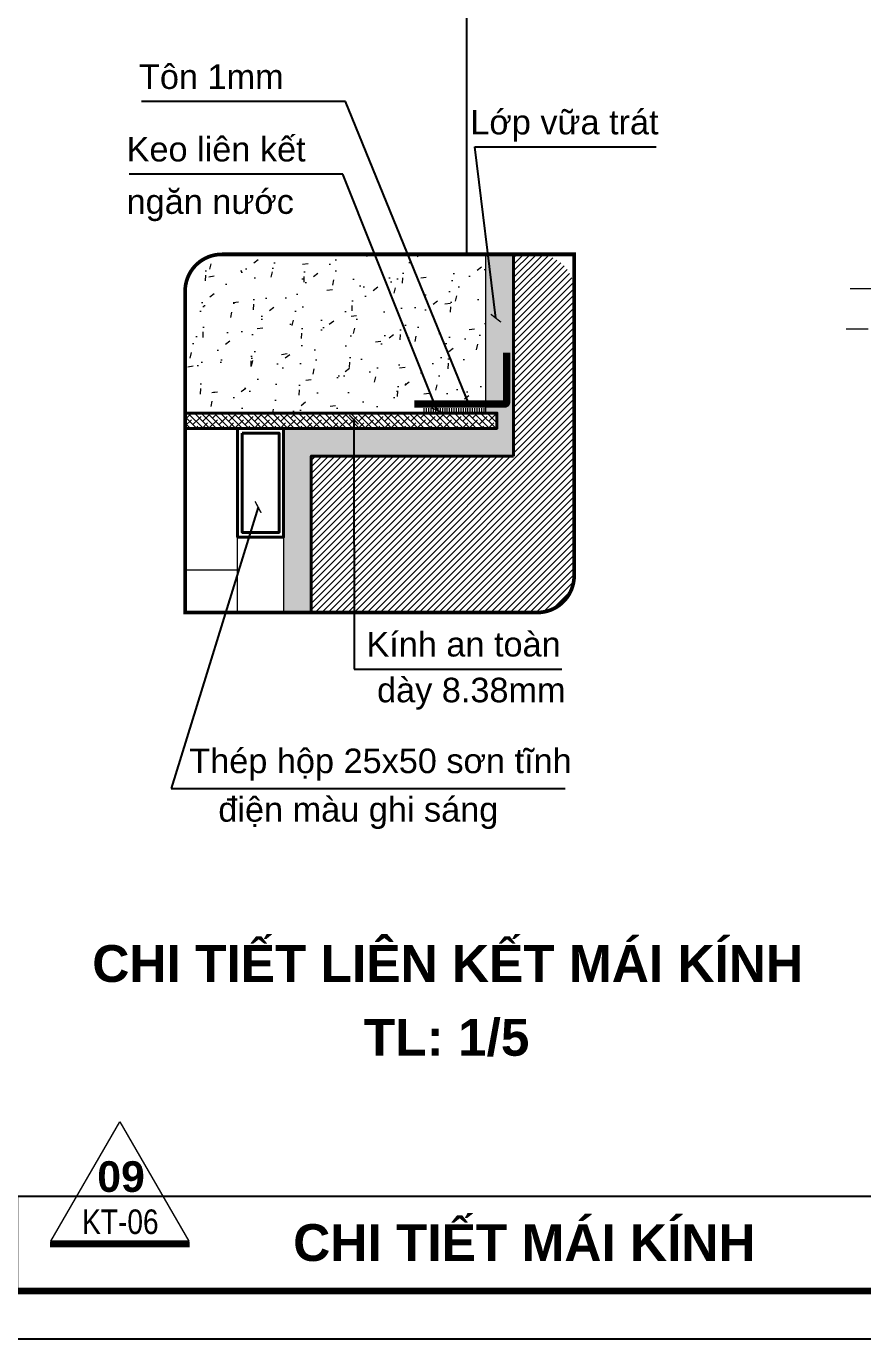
# Model space of a CAD drawing. Header units: millimetres. Extents: x -229618 to 2906, y -178063 to 96806.
# Drawn here: x -101653 to -99379, y -56426 to -52859 of the extents above; entities that cross this region are included whole.
import ezdxf
from ezdxf.enums import TextEntityAlignment as Align

# ---------------------------------------------------------------- set-up
doc = ezdxf.new("R2010")
doc.units = ezdxf.units.MM
doc.header["$LTSCALE"] = 200
doc.header["$MEASUREMENT"] = 0
doc.linetypes.add('CENTER2', pattern=[1.125, 0.75, -0.125, 0.125, -0.125])
doc.linetypes.add('DASHED2', pattern=[0.375, 0.25, -0.125])
doc.layers.get('0').update_dxf_attribs({"color": 95, "linetype": 'CONTINUOUS'})
doc.layers.get('DEFPOINTS').update_dxf_attribs({"linetype": 'CONTINUOUS'})
for name, color, linetype, lineweight in [('cat', 1, 'CONTINUOUS', 40), ('hatch', 250, 'CONTINUOUS', 5), ('khuat', 8, 'DASHED2', 15), ('nho', 252, 'CONTINUOUS', 15), ('thay', 7, 'CONTINUOUS', 18), ('tim', 18, 'CENTER2', 9)]:
    doc.layers.add(name, color=color, linetype=linetype, lineweight=lineweight)
for name, color, linetype in [('CUA', 145, 'CONTINUOUS'), ('DIM', 251, 'CONTINUOUS'), ('KHUNGTEN', 7, 'CONTINUOUS'), ('TEXT', 33, 'CONTINUOUS')]:
    doc.layers.add(name, color=color, linetype=linetype)
doc.layers.add('in', color=203, linetype='CONTINUOUS', lineweight=5, plot=False)
doc.styles.add('Aria H B iso', font='Vharialb_0.ttf')
doc.styles.add('Arial iso', font='vnarial_0.ttf')
doc.styles.add('Arial N   H iso', font='Vharialn_0.ttf')
doc.styles.add('Scale', font='vnsimli.shx', dxfattribs={"width": 0.65, "bigfont": 'bigfont.shx'})
doc.dimstyles.new('Scale', dxfattribs={"dimscale": 75, "dimtxt": 2, "dimasz": 1, "dimexe": 1.6, "dimexo": 0, "dimgap": 0.8, "dimtad": 1, "dimdec": 0, "dimzin": 0, "dimdsep": 46, "dimtxsty": 'Scale', "dimblk": 'ARCHTICK', "dimcen": 0.1, "dimdle": 1, "dimclrd": 256, "dimclre": 256, "dimclrt": 3, "dimadec": 0, "dimazin": 0, "dimtfac": 1, "dimtdec": 0, "dimtix": 1, "dimtmove": 2, "dimatfit": 3, "dimldrblk": 'ARCHTICK', "dimfxl": 0, "dimtolj": 1, "dimtzin": 0, "dimarcsym": 0})

# ---------------------------------------------------------------- blocks, each defined once
blk = doc.blocks.new('KhungA3')
at = {"layer": 'DEFPOINTS', "color": 8}
blk.add_lwpolyline([(-3.74, 3.81), (416.31, 3.81), (416.31, 300.81), (-3.74, 300.81)], close=True, dxfattribs=at)
at = {"layer": 'KHUNGTEN', "color": 4, "const_width": 0.724}
blk.add_lwpolyline([(7.54, 8.99), (411.13, 8.99), (411.13, 295.64), (7.54, 295.64)], close=True, dxfattribs=at)
blk = doc.blocks.new('ct')
at = {"layer": 'thay', "ltscale": 600}
blk.add_line((8891, 0), (-8891, 0), dxfattribs=at)
blk.add_lwpolyline([(0, 15400), (14294, -9358), (-14294, -9358)], close=True, dxfattribs=at)
at = {"layer": 'thay', "color": 1, "ltscale": 600, "const_width": 1270}
blk.add_lwpolyline([(-14464, -9993), (14464, -9993)], dxfattribs=at)
at = {"layer": 'TEXT'}
for tag, height, style, p in [('01', 6350, 'Aria H B iso', (238, 862)), ('KT-00', 5080, 'Arial N   H iso', (96, -7856))]:
    blk.add_attdef(tag, text='', height=height, dxfattribs=dict(at, style=style)).set_placement(p, align=Align.CENTER)
blk = doc.blocks.new('lk kinh mai')
at = {"layer": 'hatch'}
h = blk.add_hatch(dxfattribs=at)
h.set_pattern_fill('CATTHO', color=256, scale=50, angle=135, style=0)
h.set_pattern_definition([(7.5, (-4653.37, -8925.687), (13.179271, -14.070132), [3, -15.2, 0, -17, 0, -16.25]), (37.5, (-4653.37, -8925.687), (32.4698, -7.441375), [3, -8.2, 0, -13.7, 0, -5.25]), (77.5, (-4662.068, -8934.385), (22.060324, 21.980293), [3, -5, 0, -18, 0, -23.5]), (87.5, (-4662.068, -8934.385), (27.46263, 15.05042), [3, -2.5, 0, -11.8, 0, -13.5])])
h.paths.add_polyline_path([(-85, 174.66, -0.414214), (-65, 194.66), (78.55, 194.66), (78.55, 108.4), (-85, 108.4)])
h = blk.add_hatch(dxfattribs=at)
h.set_pattern_fill('AR-SAND', color=256, scale=2, angle=45, style=0)
h.set_pattern_definition([(82.5, (-67520.7065, -108976.7823), (-2.81402637, 2.635854245), [0, -3.04, 0, -3.4, 0, -3.25]), (52.5, (-67520.7065, -108976.7823), (-1.48827502, 6.49395946), [0, -1.64, 0, -2.74, 0, -1.05]), (12.5, (-67522.446, -108978.5218), (4.39605855, 4.41206477), [0, -1, 0, -3.6, 0, -4.7]), (2.5, (-67522.446, -108978.522), (3.01008433, 5.4925257), [0, -0.5, 0, -2.36, 0, -2.7])])
h.paths.add_polyline_path([(78.55, 85.02), (93.55, 85.02), (93.55, 194.66), (78.55, 194.66), (78.55, 108.4), (84.55, 108.4), (84.55, 100.02), (78.55, 100.02)])
h.paths.add_polyline_path([(78.55, 100.02), (-16.45, 100.02), (-16.45, 85.02), (78.55, 85.02)])
h.paths.add_polyline_path([(-16.45, 100.02), (-31.45, 100.02), (-31.45, 0), (-16.45, 0)])
h = blk.add_hatch(dxfattribs=at)
h.set_pattern_fill('ANSI31', color=256, scale=20, style=0)
h.set_pattern_definition([(45, (-64590.309, -114272.7921), (-1.767766953, 1.767766953), [])])
h.paths.add_polyline_path([(93.55, 85.02), (-16.45, 85.02), (-16.45, 0), (93.55, 0)])
edge = h.paths.add_edge_path()
edge.add_arc((106.52, 20), 20, 270, 360, ccw=False)
edge.add_line((106.52, 0), (93.55, 0))
edge.add_line((93.55, 0), (93.55, 194.66))
edge.add_line((93.55, 194.66), (106.52, 194.66))
edge.add_arc((106.52, 174.66), 20, 360, 450, ccw=False)
edge.add_line((126.52, 174.66), (126.52, 20))
h = blk.add_hatch(dxfattribs=at)
h.set_pattern_fill('ANSI38', color=256, scale=100, style=0)
h.set_pattern_definition([(135, (5169.9198, -10275.5815), (1.76776695, 1.76776695), []), (45, (5169.9198, -10275.5815), (5.30330086, 1.76776695), [6.25, -3.75])])
h.paths.add_polyline_path([(-85, 108.4), (84.55, 108.4), (84.55, 100.02), (-85, 100.02)])
h = blk.add_hatch(dxfattribs=at)
h.set_pattern_fill('ANSI31', color=256, scale=10, angle=45, style=0)
h.set_pattern_definition([(90, (44.5549, 109.0761), (-1.25, 3e-16), [])])
h.paths.add_polyline_path([(44.55, 111.08), (78.55, 111.08), (78.55, 109.08), (44.55, 109.08)])
at = {"layer": 'cat'}
for points in [[(93.55, 194.66), (93.55, 85.02)], [(-85, 108.4), (84.55, 108.4), (84.55, 100.02), (-85, 100.02)], [(93.55, 85.02), (-16.45, 85.02), (-16.45, 0)]]:
    blk.add_lwpolyline(points, dxfattribs=at)
at = {"layer": 'cat', "const_width": 4}
blk.add_lwpolyline([(89.81, 141.26), (89.81, 114.31, -0.414214), (88.81, 113.31), (39.64, 113.31)], format="xyb", dxfattribs=at)
at = {"layer": 'cat'}
for points in [[(-56.45, 100.02), (-31.45, 100.02), (-31.45, 40.99), (-56.45, 40.99)], [(-53.95, 97.52), (-33.95, 97.52), (-33.95, 43.49), (-53.95, 43.49)]]:
    blk.add_lwpolyline(points, close=True, dxfattribs=at)
at = {"layer": 'hatch', "linetype": 'Continuous'}
blk.add_line((78.55, 100.02), (-31.45, 100.02), dxfattribs=at)
at = {"layer": 'hatch'}
blk.add_lwpolyline([(-31.45, 100.02), (-31.45, 0)], dxfattribs=at)
at = {"layer": 'nho'}
blk.add_line((-85, 23.13), (-56.45, 23.13), dxfattribs=at)
blk.add_lwpolyline([(78.55, 108.4), (78.55, 194.66)], dxfattribs=at)
at = {"layer": 'thay'}
for p, q in [((-56.45, 0), (-56.45, 40.99)), ((-31.45, 40.99), (-31.45, 0))]:
    blk.add_line(p, q, dxfattribs=at)
blk = doc.blocks.new('_ArchTick')
at = {"color": 0, "linetype": 'ByBlock', "const_width": 0.15}
blk.add_lwpolyline([(-0.5, -0.5), (0.5, 0.5)], dxfattribs=at)

msp = doc.modelspace()

# ---------------------------------------------------------------- linework, layer by layer
at = {"layer": 'DIM'}
msp.add_lwpolyline([(-101677.2, -56037.8), (-96202.7, -56037.8), (-96202.7, -56296.2), (-101677.2, -56296.2)], close=True, dxfattribs=at)
at = {"layer": 'in'}
msp.add_lwpolyline([(-105424.4, -49000.5), (-94923.3, -49000.5), (-94923.3, -56425.5), (-105424.4, -56425.5)], close=True, dxfattribs=at)
at = {"layer": 'khuat', "color": 5, "ltscale": 0.7, "const_width": 5}
msp.add_lwpolyline([(-100082.5, -51116), (-100456, -51116), (-100456, -53478.6)], dxfattribs=at)
at = {"layer": 'khuat', "color": 5, "const_width": 10}
msp.add_lwpolyline([(-100163.6, -53478.6), (-101121.2, -53478.6, 0.414214), (-101221.2, -53578.6), (-101221.2, -54451.9), (-100263.6, -54451.9, 0.414214), (-100163.6, -54351.9)], format="xyb", close=True, dxfattribs=at)
at = {"layer": 'thay', "linetype": 'Continuous'}
msp.add_lwpolyline([(-96777, -53572.3), (-99413.7, -53572.3)], dxfattribs=at)
at = {"layer": 'tim', "ltscale": 0.5}
msp.add_line((-96777, -53682.3), (-99424.2, -53682.3), dxfattribs=at)

# ---------------------------------------------------------------- block references
at = {"layer": 'CUA', "xscale": 0.01312335953116417, "yscale": 0.01312335953116417, "zscale": 0.01312335958005234}
msp.add_blockref('ct', (-101398.5, -56037.8), dxfattribs=at).add_auto_attribs({'KT-00': 'kt-06', '01': '09'})
at = {"layer": 'hatch', "xscale": 5, "yscale": 5, "zscale": 5}
msp.add_blockref('lk kinh mai', (-100796.2, -54451.9), dxfattribs=at)
at = {"layer": 'KHUNGTEN', "xscale": 25, "yscale": 25, "zscale": 25.00000000000008}
msp.add_blockref('KhungA3', (-105331, -56520.9), dxfattribs=at)

# ---------------------------------------------------------------- texts
at = {"layer": 'TEXT', "style": 'Arial iso'}
for s, height, p in [('T«n 1mm', 66.67, (-101346.6, -53029.1)), ('Líp v÷a tr¸t', 66.667, (-100445.9, -53152.6)), ('Keo liªn kÕt', 66.667, (-101380.3, -53226.1)), ('ng¨n n\xadíc', 66.67, (-101380.3, -53368.6)), ('KÝnh an toµn', 66.667, (-100728.4, -54571.5)), ('dµy 8.38mm', 66.67, (-100699.4, -54695.9)), ('ThÐp hép 25x50 s¬n tÜnh', 66.667, (-101209.9, -54888.5)), ('®iÖn mµu ghi s¸ng', 66.667, (-101130.9, -55020.3))]:
    msp.add_text(s, height=height, dxfattribs=at).set_placement(p)
at = {"layer": 'TEXT', "style": 'Aria H B iso'}
for s, p in [('chi tiÕt liªn kÕt m¸i kÝnh', (-100507.5, -55455.9)), ('tl: 1/5', (-100510.3, -55656.5)), ('chi tiÕt m¸i kÝnh', (-100298.9, -56214.2))]:
    msp.add_text(s, height=100, dxfattribs=at).set_placement(p, align=Align.CENTER)

# ---------------------------------------------------------------- leaders
at = {"layer": 'DIM'}
for points in [[(-100450.1, -53885.3), (-100784.8, -53063.3), (-101339.8, -53063.3)], [(-100376.3, -53652.2), (-100433.5, -53186.8), (-99940.5, -53186.8)], [(-100535.9, -53902.6), (-100792.1, -53260.4), (-101373.5, -53260.4)], [(-100762.4, -53928.1), (-100761.9, -54605.7), (-100197.4, -54605.7)], [(-101022.8, -54165.5), (-101259.4, -54930.1), (-100187.8, -54930.1)]]:
    msp.add_leader(points, dimstyle='Scale', override={"dimscale": 25}, dxfattribs=at)

doc.saveas('drawing.dxf')
